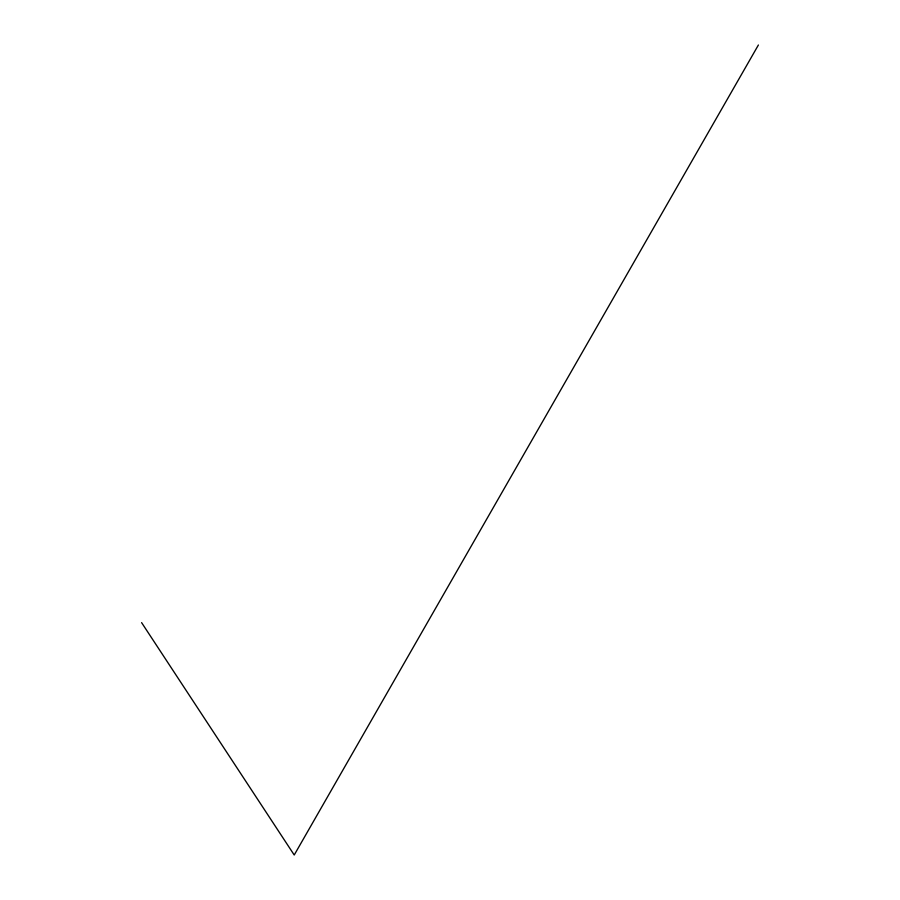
<?xml version="1.0" encoding="UTF-8"?>
<svg xmlns="http://www.w3.org/2000/svg" width="900" height="900" viewBox="0 0 900 900"><rect width="100%" height="100%" fill="white"/><g stroke="black" fill="none" stroke-linecap="round" stroke-linejoin="round"><path stroke-width="1.35" d="M758.396 45L294.221 855L141.604 622.631"/></g></svg>
